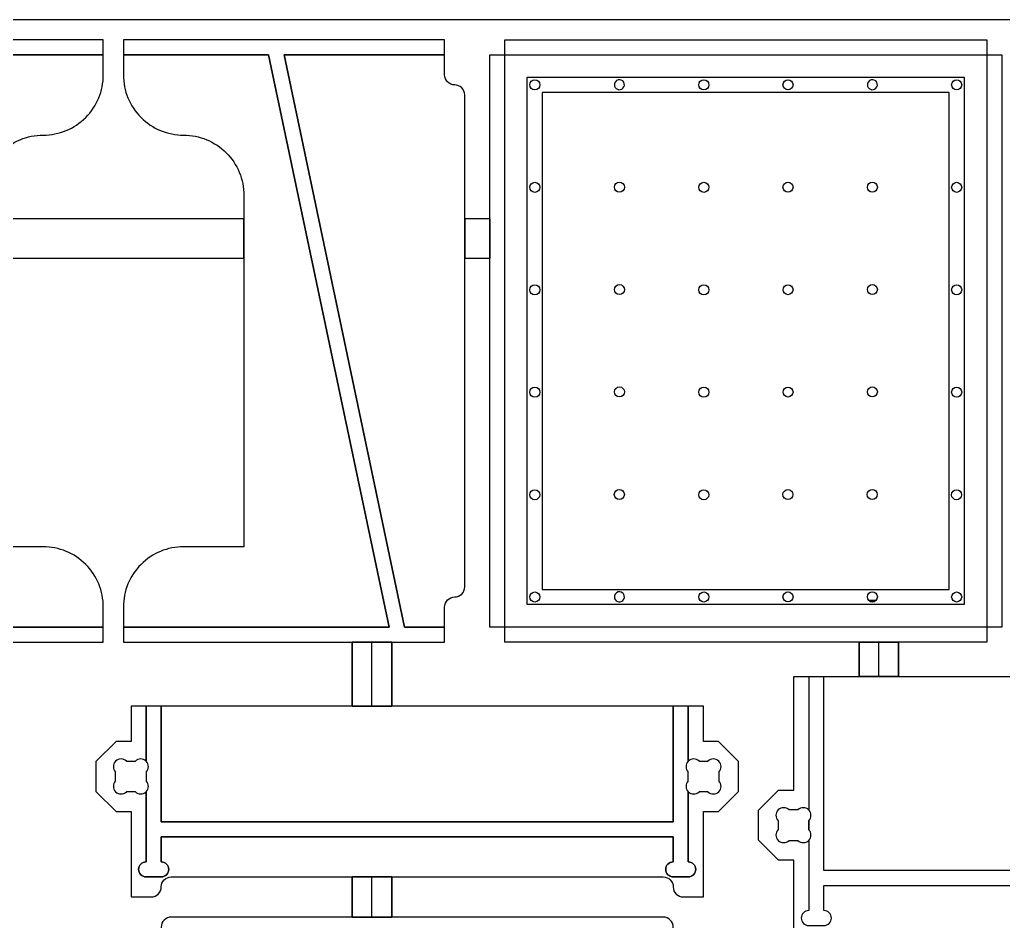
# Model space of a CAD drawing. Extents: x -158 to -62, y -42.7 to 5.3.
# Drawn here: x -126.59 to -102.1, y -17.12 to 5.33 of the extents above; entities that cross this region are included whole.
import ezdxf

# ---------------------------------------------------------------- set-up
doc = ezdxf.new("R2010")
doc.units = 0
doc.header["$MEASUREMENT"] = 0
for name, color, linetype in [('SOLIDS', 4, 'CONTINUOUS'), ('STOCK_PERIMETER', 1, 'CONTINUOUS'), ('TABS', 1, 'CONTINUOUS')]:
    doc.layers.add(name, color=color, linetype=linetype)

msp = doc.modelspace()

# ---------------------------------------------------------------- linework, layer by layer
at = {"layer": 'SOLIDS'}
for p, q in [((-124.512, 4.826, -0.5), (-132.512, 4.826, -0.5)), ((-124.512, 4.826, -0.137), (-132.512, 4.826, -0.137)), ((-124.512, 4.451, -0.137), (-124.512, 4.826, -0.137)), ((-124.512, 4.826, -0.137), (-124.512, 4.826, -0.5)), ((-116.012, 4.826, -0.5), (-124.012, 4.826, -0.5)), ((-124.012, 4.826, -0.137), (-124.012, 4.451, -0.137)), ((-116.012, 4.826, -0.137), (-124.012, 4.826, -0.137)), ((-124.012, 4.826, -0.137), (-124.012, 4.826, -0.5)), ((-116.012, 4.451, -0.5), (-116.012, 4.826, -0.5)), ((-116.012, 4.451, -0.137), (-116.012, 4.826, -0.137)), ((-116.012, 4.826, -0.137), (-116.012, 4.826, -0.5)), ((-114.512, 4.451, -0.5), (-114.512, 4.826, -0.5)), ((-114.512, 4.826, -0.5), (-114.512, 4.826, -0.137)), ((-114.512, 4.826, -0.5), (-102.512, 4.826, -0.5)), ((-114.512, 4.451, -0.137), (-114.512, 4.826, -0.137)), ((-114.512, 4.826, -0.137), (-102.512, 4.826, -0.137)), ((-102.512, 4.826, -0.5), (-102.512, 4.826, -0.137)), ((-102.512, 4.826, -0.5), (-102.512, 4.451, -0.5)), ((-102.512, 4.826, -0.137), (-102.512, 4.451, -0.137)), ((-128.129, 4.451, -0.137), (-124.512, 4.451, -0.137)), ((-124.512, 4.451, 0.238), (-128.129, 4.451, 0.238)), ((-124.512, 4.451, -0.137), (-124.512, 4.451, 0.238)), ((-120.396, 4.451, 0.238), (-124.012, 4.451, 0.238)), ((-124.012, 4.451, 0.238), (-124.012, 4.451, -0.137)), ((-124.012, 4.451, -0.137), (-120.396, 4.451, -0.137)), ((-120.396, 4.451, -0.137), (-120.396, 4.451, 0.238)), ((-120.396, 4.451, -0.137), (-117.396, -9.799, -0.137)), ((-117.396, -9.799, 0.238), (-120.396, 4.451, 0.238)), ((-117.012, -9.799, -0.137), (-120.012, 4.451, -0.137)), ((-120.012, 4.451, -0.137), (-120.012, 4.451, 0.238)), ((-120.012, 4.451, -0.137), (-116.012, 4.451, -0.137)), ((-120.012, 4.451, 0.238), (-117.012, -9.799, 0.238)), ((-116.012, 4.451, 0.238), (-120.012, 4.451, 0.238)), ((-116.012, 3.951, 0.238), (-116.012, 4.451, 0.238)), ((-116.012, 4.451, -0.137), (-116.012, 4.451, 0.238)), ((-116.012, 3.951, -0.5), (-116.012, 4.451, -0.5)), ((-116.012, 4.451, -0.137), (-116.012, 4.451, -0.5)), ((-114.887, -9.799, -0.5), (-114.887, 4.451, -0.5)), ((-114.887, 4.451, -0.5), (-114.887, 4.451, -0.137)), ((-114.887, 4.451, -0.5), (-114.512, 4.451, -0.5)), ((-114.887, -9.799, -0.137), (-114.887, 4.451, -0.137)), ((-114.887, 4.451, -0.137), (-114.512, 4.451, -0.137)), ((-114.512, 4.451, -0.5), (-114.512, 4.451, -0.137)), ((-114.512, -9.799, -0.137), (-114.512, 4.451, -0.137)), ((-114.512, 4.451, -0.137), (-102.512, 4.451, -0.137)), ((-114.512, -9.799, 0.238), (-114.512, 4.451, 0.238)), ((-114.512, 4.451, 0.238), (-102.512, 4.451, 0.238)), ((-114.512, 4.451, -0.137), (-114.512, 4.451, 0.238)), ((-102.512, 4.451, -0.5), (-102.512, 4.451, -0.137)), ((-102.512, 4.451, -0.5), (-102.137, 4.451, -0.5)), ((-102.512, 4.451, -0.137), (-102.512, -9.799, -0.137)), ((-102.512, 4.451, 0.238), (-102.512, -9.799, 0.238)), ((-102.512, 4.451, -0.137), (-102.137, 4.451, -0.137)), ((-102.512, 4.451, -0.137), (-102.512, 4.451, 0.238)), ((-102.137, 4.451, -0.5), (-102.137, 4.451, -0.137)), ((-102.137, 4.451, -0.5), (-102.137, -9.799, -0.5)), ((-102.137, 4.451, -0.137), (-102.137, -9.799, -0.137)), ((-116.012, 3.951, -0.5), (-116.012, 3.951, 0.238)), ((-113.955, -9.237, -0.137), (-113.955, 3.89, -0.137)), ((-113.955, 3.89, -0.137), (-113.955, 3.89, 0.238)), ((-113.955, 3.89, -0.137), (-103.075, 3.89, -0.137)), ((-113.955, -9.237, 0.238), (-113.955, 3.89, 0.238)), ((-113.955, 3.89, 0.238), (-103.075, 3.89, 0.238)), ((-113.892, 3.702, -0.137), (-113.892, 3.702, -0.5)), ((-111.786, 3.705, -0.5), (-111.786, 3.705, -0.137)), ((-109.65, 3.787, -0.137), (-109.65, 3.787, -0.5)), ((-107.555, 3.787, -0.137), (-107.555, 3.787, -0.5)), ((-105.486, 3.705, -0.5), (-105.486, 3.705, -0.137)), ((-103.137, 3.702, -0.137), (-103.137, 3.702, -0.5)), ((-103.075, 3.89, -0.137), (-103.075, 3.89, 0.238)), ((-103.075, 3.89, -0.137), (-103.075, -9.237, -0.137)), ((-103.075, 3.89, 0.238), (-103.075, -9.237, 0.238)), ((-103.45, 3.515, -0.137), (-113.58, 3.515, -0.137)), ((-113.58, 3.515, -0.137), (-113.58, 3.515, 0.238)), ((-113.58, 3.515, -0.137), (-113.58, -8.862, -0.137)), ((-103.45, 3.515, 0.238), (-113.58, 3.515, 0.238)), ((-113.58, 3.515, 0.238), (-113.58, -8.862, 0.238)), ((-111.573, 3.617, -0.137), (-111.573, 3.617, -0.5)), ((-105.275, 3.617, -0.137), (-105.275, 3.617, -0.5)), ((-103.45, -8.862, -0.137), (-103.45, 3.515, -0.137)), ((-103.45, 3.515, -0.137), (-103.45, 3.515, 0.238)), ((-103.45, -8.862, 0.238), (-103.45, 3.515, 0.238)), ((-113.682, 1.242, -0.137), (-113.682, 1.242, -0.5)), ((-111.786, 1.155, 0.238), (-111.786, 1.155, -0.5)), ((-109.434, 1.151, 0.238), (-109.434, 1.151, -0.5)), ((-107.462, 1.028, 0.238), (-107.462, 1.028, -0.5)), ((-105.486, 1.156, 0.238), (-105.486, 1.156, -0.5)), ((-103.137, 1.151, -0.137), (-103.137, 1.151, -0.5)), ((-113.682, -1.308, -0.137), (-113.682, -1.308, -0.5)), ((-111.785, -1.396, 0.238), (-111.785, -1.396, -0.5)), ((-109.433, -1.4, 0.238), (-109.433, -1.4, -0.5)), ((-105.486, -1.395, 0.238), (-105.486, -1.395, -0.5)), ((-103.177, -1.308, -0.137), (-103.177, -1.308, -0.5)), ((-107.461, -1.523, 0.238), (-107.461, -1.523, -0.5)), ((-113.682, -3.855, -0.137), (-113.682, -3.855, -0.5)), ((-103.177, -3.855, -0.137), (-103.177, -3.855, -0.5)), ((-111.785, -3.943, 0.238), (-111.785, -3.943, -0.5)), ((-109.433, -3.948, 0.238), (-109.433, -3.948, -0.5)), ((-107.461, -4.071, 0.238), (-107.461, -4.071, -0.5)), ((-105.486, -3.943, 0.238), (-105.486, -3.943, -0.5)), ((-113.682, -6.413, -0.137), (-113.682, -6.413, -0.5)), ((-111.787, -6.498, 0.238), (-111.787, -6.498, -0.5)), ((-109.435, -6.503, 0.238), (-109.435, -6.503, -0.5)), ((-105.488, -6.497, 0.238), (-105.488, -6.497, -0.5)), ((-103.177, -6.413, -0.137), (-103.177, -6.413, -0.5)), ((-107.463, -6.625, 0.238), (-107.463, -6.625, -0.5)), ((-121.012, -7.799, 0.238), (-121.012, -7.799, -0.5)), ((-113.682, -8.958, -0.137), (-113.682, -8.958, -0.5)), ((-113.58, -8.862, -0.137), (-103.45, -8.862, -0.137)), ((-113.58, -8.862, 0.238), (-103.45, -8.862, 0.238)), ((-113.58, -8.862, 0.238), (-113.58, -8.862, -0.137)), ((-111.786, -9.047, -0.5), (-111.786, -9.047, -0.137)), ((-109.65, -8.964, -0.137), (-109.65, -8.964, -0.5)), ((-107.555, -8.964, -0.137), (-107.555, -8.964, -0.5)), ((-105.486, -9.044, -0.137), (-105.486, -9.044, -0.5)), ((-103.45, -8.862, -0.137), (-103.45, -8.862, 0.238)), ((-103.137, -9.049, -0.137), (-103.137, -9.049, -0.5)), ((-103.075, -9.237, -0.137), (-113.955, -9.237, -0.137)), ((-103.075, -9.237, 0.238), (-113.955, -9.237, 0.238)), ((-113.955, -9.237, 0.238), (-113.955, -9.237, -0.137)), ((-111.573, -9.134, -0.137), (-111.573, -9.134, -0.5)), ((-103.075, -9.237, -0.137), (-103.075, -9.237, 0.238)), ((-131.129, -9.799, 0.238), (-124.512, -9.799, 0.238)), ((-124.512, -9.799, -0.137), (-131.129, -9.799, -0.137)), ((-124.512, -9.799, 0.238), (-124.512, -9.799, -0.137)), ((-124.512, -10.174, -0.137), (-124.512, -9.799, -0.137)), ((-117.396, -9.799, -0.137), (-124.012, -9.799, -0.137)), ((-124.012, -9.799, 0.238), (-117.396, -9.799, 0.238)), ((-124.012, -9.799, -0.137), (-124.012, -9.799, 0.238)), ((-124.012, -9.799, -0.137), (-124.012, -10.174, -0.137)), ((-117.396, -9.799, -0.137), (-117.396, -9.799, 0.238)), ((-117.012, -9.799, -0.137), (-117.012, -9.799, 0.238)), ((-117.012, -9.799, 0.238), (-116.012, -9.799, 0.238)), ((-116.012, -9.799, -0.137), (-117.012, -9.799, -0.137)), ((-116.012, -9.799, 0.238), (-116.012, -9.799, -0.137)), ((-116.012, -10.174, -0.137), (-116.012, -9.799, -0.137)), ((-114.512, -9.799, -0.5), (-114.887, -9.799, -0.5)), ((-114.887, -9.799, -0.5), (-114.887, -9.799, -0.137)), ((-114.512, -9.799, -0.137), (-114.887, -9.799, -0.137)), ((-114.512, -10.174, -0.5), (-114.512, -9.799, -0.5)), ((-114.512, -9.799, -0.5), (-114.512, -9.799, -0.137)), ((-102.512, -9.799, -0.137), (-114.512, -9.799, -0.137)), ((-102.512, -9.799, 0.238), (-114.512, -9.799, 0.238)), ((-114.512, -10.174, -0.137), (-114.512, -9.799, -0.137)), ((-114.512, -9.799, -0.137), (-114.512, -9.799, 0.238)), ((-102.137, -9.799, -0.5), (-102.512, -9.799, -0.5)), ((-102.512, -9.799, -0.5), (-102.512, -9.799, -0.137)), ((-102.512, -9.799, -0.5), (-102.512, -10.174, -0.5)), ((-102.137, -9.799, -0.137), (-102.512, -9.799, -0.137)), ((-102.512, -9.799, -0.137), (-102.512, -10.174, -0.137)), ((-102.512, -9.799, 0.238), (-102.512, -9.799, -0.137)), ((-102.137, -9.799, -0.137), (-102.137, -9.799, -0.5)), ((-132.512, -10.174, -0.5), (-124.512, -10.174, -0.5)), ((-132.512, -10.174, -0.137), (-124.512, -10.174, -0.137)), ((-124.512, -10.174, -0.137), (-124.512, -10.174, -0.5)), ((-124.012, -10.174, -0.5), (-116.012, -10.174, -0.5)), ((-124.012, -10.174, -0.137), (-116.012, -10.174, -0.137)), ((-124.012, -10.174, -0.137), (-124.012, -10.174, -0.5)), ((-116.012, -10.174, -0.137), (-116.012, -10.174, -0.5)), ((-102.512, -10.174, -0.5), (-114.512, -10.174, -0.5)), ((-114.512, -10.174, -0.5), (-114.512, -10.174, -0.137)), ((-102.512, -10.174, -0.137), (-114.512, -10.174, -0.137)), ((-102.512, -10.174, -0.5), (-102.512, -10.174, -0.137)), ((-107.32, -11.028, 0.238), (-106.945, -11.028, 0.238)), ((-107.32, -13.856, 0.238), (-107.32, -11.028, 0.238)), ((-107.32, -11.028, -0.5), (-93.07, -11.028, -0.5)), ((-107.32, -13.856, -0.5), (-107.32, -11.028, -0.5)), ((-107.32, -11.028, 0.238), (-107.32, -11.028, -0.5)), ((-106.945, -11.028, 0.238), (-106.945, -14.351, 0.238)), ((-106.945, -11.028, -0.137), (-106.945, -11.028, 0.238)), ((-106.945, -11.028, -0.137), (-106.57, -11.028, -0.137)), ((-106.945, -11.028, -0.137), (-106.945, -14.351, -0.137)), ((-106.57, -15.856, -0.137), (-106.57, -11.028, -0.137)), ((-106.57, -15.856, 0.238), (-106.57, -11.028, 0.238)), ((-106.57, -11.028, 0.238), (-106.57, -11.028, -0.137)), ((-106.57, -11.028, 0.238), (-93.82, -11.028, 0.238)), ((-123.82, -11.769, 0.238), (-123.82, -12.644, 0.238)), ((-123.82, -11.769, 0.238), (-123.82, -11.769, -0.5)), ((-123.82, -11.769, -0.5), (-123.82, -12.644, -0.5)), ((-109.57, -11.769, -0.5), (-123.82, -11.769, -0.5)), ((-123.445, -11.769, 0.238), (-123.82, -11.769, 0.238)), ((-123.445, -13.139, 0.238), (-123.445, -11.769, 0.238)), ((-123.445, -11.769, 0.238), (-123.445, -11.769, -0.137)), ((-123.07, -11.769, -0.137), (-123.445, -11.769, -0.137)), ((-123.445, -11.769, -0.137), (-123.445, -13.139, -0.137)), ((-123.07, -14.644, -0.137), (-123.07, -11.769, -0.137)), ((-123.07, -11.769, 0.238), (-123.07, -14.644, 0.238)), ((-123.07, -11.769, -0.137), (-123.07, -11.769, 0.238)), ((-110.32, -11.769, 0.238), (-123.07, -11.769, 0.238)), ((-110.32, -14.644, 0.238), (-110.32, -11.769, 0.238)), ((-110.32, -11.769, 0.238), (-110.32, -11.769, -0.137)), ((-109.945, -11.769, -0.137), (-110.32, -11.769, -0.137)), ((-110.32, -11.769, -0.137), (-110.32, -14.644, -0.137)), ((-109.57, -11.769, 0.238), (-109.945, -11.769, 0.238)), ((-109.945, -11.769, 0.238), (-109.945, -13.139, 0.238)), ((-109.945, -11.769, -0.137), (-109.945, -11.769, 0.238)), ((-109.945, -13.139, -0.137), (-109.945, -11.769, -0.137)), ((-109.57, -12.644, 0.238), (-109.57, -11.769, 0.238)), ((-109.57, -12.644, -0.5), (-109.57, -11.769, -0.5)), ((-109.57, -11.769, 0.238), (-109.57, -11.769, -0.5)), ((-124.195, -12.644, 0.238), (-124.695, -13.144, 0.238)), ((-124.195, -12.644, -0.5), (-124.695, -13.144, -0.5)), ((-123.82, -12.644, 0.238), (-124.195, -12.644, 0.238)), ((-123.82, -12.644, -0.5), (-124.195, -12.644, -0.5)), ((-124.195, -12.644, 0.238), (-124.195, -12.644, -0.5)), ((-123.82, -12.644, 0.238), (-123.82, -12.644, -0.5)), ((-109.195, -12.644, 0.238), (-109.57, -12.644, 0.238)), ((-109.195, -12.644, -0.5), (-109.57, -12.644, -0.5)), ((-109.57, -12.644, 0.238), (-109.57, -12.644, -0.5)), ((-108.695, -13.144, 0.238), (-109.195, -12.644, 0.238)), ((-108.695, -13.144, -0.5), (-109.195, -12.644, -0.5)), ((-109.195, -12.644, 0.238), (-109.195, -12.644, -0.5)), ((-124.695, -13.144, 0.238), (-124.695, -13.894, 0.238)), ((-124.695, -13.144, -0.5), (-124.695, -13.894, -0.5)), ((-124.695, -13.144, 0.238), (-124.695, -13.144, -0.5)), ((-123.937, -13.139, 0.238), (-123.714, -13.139, 0.238)), ((-123.937, -13.139, -0.5), (-123.714, -13.139, -0.5)), ((-123.937, -13.139, 0.238), (-123.937, -13.139, -0.5)), ((-123.714, -13.139, -0.5), (-123.714, -13.139, 0.238)), ((-123.445, -13.139, 0.238), (-123.445, -13.139, -0.137)), ((-109.945, -13.139, -0.137), (-109.945, -13.139, 0.238)), ((-109.677, -13.139, 0.238), (-109.454, -13.139, 0.238)), ((-109.677, -13.139, -0.5), (-109.454, -13.139, -0.5)), ((-109.677, -13.139, 0.238), (-109.677, -13.139, -0.5)), ((-109.454, -13.139, -0.5), (-109.454, -13.139, 0.238)), ((-108.695, -13.894, 0.238), (-108.695, -13.144, 0.238)), ((-108.695, -13.894, -0.5), (-108.695, -13.144, -0.5)), ((-108.695, -13.144, 0.238), (-108.695, -13.144, -0.5)), ((-124.205, -13.63, 0.238), (-124.205, -13.407, 0.238)), ((-124.205, -13.63, -0.5), (-124.205, -13.407, -0.5)), ((-124.205, -13.407, -0.5), (-124.205, -13.407, 0.238)), ((-123.445, -13.407, -0.5), (-123.445, -13.63, -0.5)), ((-123.445, -13.407, -0.5), (-123.445, -13.407, -0.137)), ((-123.445, -13.407, -0.137), (-123.445, -13.63, -0.137)), ((-109.945, -13.63, -0.5), (-109.945, -13.407, -0.5)), ((-109.945, -13.407, -0.5), (-109.945, -13.407, -0.137)), ((-109.945, -13.63, -0.137), (-109.945, -13.407, -0.137)), ((-109.185, -13.407, 0.238), (-109.185, -13.63, 0.238)), ((-109.185, -13.407, -0.5), (-109.185, -13.63, -0.5)), ((-109.185, -13.407, -0.5), (-109.185, -13.407, 0.238)), ((-124.205, -13.63, -0.5), (-124.205, -13.63, 0.238)), ((-123.445, -13.63, -0.5), (-123.445, -13.63, -0.137)), ((-109.945, -13.63, -0.5), (-109.945, -13.63, -0.137)), ((-109.185, -13.63, -0.5), (-109.185, -13.63, 0.238)), ((-124.695, -13.894, 0.238), (-124.195, -14.394, 0.238)), ((-124.695, -13.894, -0.5), (-124.195, -14.394, -0.5)), ((-124.695, -13.894, 0.238), (-124.695, -13.894, -0.5)), ((-123.714, -13.899, 0.238), (-123.937, -13.899, 0.238)), ((-123.714, -13.899, -0.5), (-123.937, -13.899, -0.5)), ((-123.937, -13.899, -0.5), (-123.937, -13.899, 0.238)), ((-123.714, -13.899, -0.5), (-123.714, -13.899, 0.238)), ((-123.445, -15.644, 0.238), (-123.445, -13.899, 0.238)), ((-123.445, -13.899, -0.137), (-123.445, -13.899, 0.238)), ((-123.445, -13.899, -0.137), (-123.445, -15.644, -0.137)), ((-109.945, -15.644, -0.137), (-109.945, -13.899, -0.137)), ((-109.945, -13.899, 0.238), (-109.945, -15.644, 0.238)), ((-109.945, -13.899, 0.238), (-109.945, -13.899, -0.137)), ((-109.454, -13.899, 0.238), (-109.677, -13.899, 0.238)), ((-109.454, -13.899, -0.5), (-109.677, -13.899, -0.5)), ((-109.677, -13.899, -0.5), (-109.677, -13.899, 0.238)), ((-109.454, -13.899, -0.5), (-109.454, -13.899, 0.238)), ((-109.195, -14.394, 0.238), (-108.695, -13.894, 0.238)), ((-109.195, -14.394, -0.5), (-108.695, -13.894, -0.5)), ((-108.695, -13.894, 0.238), (-108.695, -13.894, -0.5)), ((-108.195, -14.356, 0.238), (-107.695, -13.856, 0.238)), ((-108.195, -14.356, -0.5), (-107.695, -13.856, -0.5)), ((-107.695, -13.856, 0.238), (-107.32, -13.856, 0.238)), ((-107.695, -13.856, -0.5), (-107.32, -13.856, -0.5)), ((-107.695, -13.856, 0.238), (-107.695, -13.856, -0.5)), ((-107.32, -13.856, 0.238), (-107.32, -13.856, -0.5)), ((-124.195, -14.394, 0.238), (-123.82, -14.394, 0.238)), ((-124.195, -14.394, -0.5), (-123.82, -14.394, -0.5)), ((-124.195, -14.394, 0.238), (-124.195, -14.394, -0.5)), ((-123.82, -14.394, 0.238), (-123.82, -16.519, 0.238)), ((-123.82, -14.394, -0.5), (-123.82, -16.519, -0.5)), ((-123.82, -14.394, 0.238), (-123.82, -14.394, -0.5)), ((-109.57, -14.394, 0.238), (-109.195, -14.394, 0.238)), ((-109.57, -16.519, 0.238), (-109.57, -14.394, 0.238)), ((-109.57, -14.394, -0.5), (-109.195, -14.394, -0.5)), ((-109.57, -16.519, -0.5), (-109.57, -14.394, -0.5)), ((-109.57, -14.394, 0.238), (-109.57, -14.394, -0.5)), ((-109.195, -14.394, 0.238), (-109.195, -14.394, -0.5)), ((-108.195, -15.106, 0.238), (-108.195, -14.356, 0.238)), ((-108.195, -15.106, -0.5), (-108.195, -14.356, -0.5)), ((-108.195, -14.356, 0.238), (-108.195, -14.356, -0.5)), ((-107.214, -14.351, 0.238), (-107.437, -14.351, 0.238)), ((-107.214, -14.351, -0.5), (-107.437, -14.351, -0.5)), ((-107.437, -14.351, 0.238), (-107.437, -14.351, -0.5)), ((-107.214, -14.351, -0.5), (-107.214, -14.351, 0.238)), ((-106.945, -14.351, 0.238), (-106.945, -14.351, -0.137)), ((-110.32, -14.644, -0.137), (-123.07, -14.644, -0.137)), ((-123.07, -14.644, -0.137), (-123.07, -14.644, 0.238)), ((-123.07, -14.644, 0.238), (-110.32, -14.644, 0.238)), ((-110.32, -14.644, -0.137), (-110.32, -14.644, 0.238)), ((-107.705, -14.619, 0.238), (-107.705, -14.842, 0.238)), ((-107.705, -14.619, -0.5), (-107.705, -14.842, -0.5)), ((-107.705, -14.619, -0.5), (-107.705, -14.619, 0.238)), ((-106.945, -14.842, -0.5), (-106.945, -14.619, -0.5)), ((-106.945, -14.619, -0.5), (-106.945, -14.619, -0.137)), ((-106.945, -14.619, -0.137), (-106.945, -14.842, -0.137)), ((-107.705, -14.842, -0.5), (-107.705, -14.842, 0.238)), ((-106.945, -14.842, -0.5), (-106.945, -14.842, -0.137)), ((-123.07, -15.644, -0.137), (-123.07, -15.019, -0.137)), ((-123.07, -15.019, -0.137), (-123.07, -15.019, 0.238)), ((-123.07, -15.019, -0.137), (-110.32, -15.019, -0.137)), ((-123.07, -15.019, 0.238), (-123.07, -15.644, 0.238)), ((-110.32, -15.019, 0.238), (-123.07, -15.019, 0.238)), ((-110.32, -15.019, -0.137), (-110.32, -15.019, 0.238)), ((-110.32, -15.019, -0.137), (-110.32, -15.644, -0.137)), ((-110.32, -15.644, 0.238), (-110.32, -15.019, 0.238)), ((-107.695, -15.606, 0.238), (-108.195, -15.106, 0.238)), ((-107.695, -15.606, -0.5), (-108.195, -15.106, -0.5)), ((-108.195, -15.106, 0.238), (-108.195, -15.106, -0.5)), ((-107.437, -15.111, 0.238), (-107.214, -15.111, 0.238)), ((-107.437, -15.111, -0.5), (-107.214, -15.111, -0.5)), ((-107.437, -15.111, -0.5), (-107.437, -15.111, 0.238)), ((-107.214, -15.111, -0.5), (-107.214, -15.111, 0.238)), ((-106.945, -15.111, 0.238), (-106.945, -16.856, 0.238)), ((-106.945, -15.111, -0.137), (-106.945, -15.111, 0.238)), ((-106.945, -15.111, -0.137), (-106.945, -16.856, -0.137)), ((-123.445, -15.644, -0.137), (-123.445, -15.644, 0.238)), ((-123.07, -15.644, -0.137), (-123.07, -15.644, 0.238)), ((-110.32, -15.644, -0.137), (-110.32, -15.644, 0.238)), ((-109.945, -15.644, -0.137), (-109.945, -15.644, 0.238)), ((-107.32, -15.606, 0.238), (-107.695, -15.606, 0.238)), ((-107.32, -15.606, -0.5), (-107.695, -15.606, -0.5)), ((-107.695, -15.606, 0.238), (-107.695, -15.606, -0.5)), ((-107.32, -17.731, 0.238), (-107.32, -15.606, 0.238)), ((-107.32, -17.731, -0.5), (-107.32, -15.606, -0.5)), ((-107.32, -15.606, 0.238), (-107.32, -15.606, -0.5)), ((-93.82, -15.856, -0.137), (-106.57, -15.856, -0.137)), ((-106.57, -15.856, -0.137), (-106.57, -15.856, 0.238)), ((-93.82, -15.856, 0.238), (-106.57, -15.856, 0.238)), ((-106.57, -16.856, -0.137), (-106.57, -16.231, -0.137)), ((-106.57, -16.231, -0.137), (-106.57, -16.231, 0.238)), ((-106.57, -16.231, -0.137), (-93.82, -16.231, -0.137)), ((-106.57, -16.856, 0.238), (-106.57, -16.231, 0.238)), ((-106.57, -16.231, 0.238), (-93.82, -16.231, 0.238)), ((-123.82, -16.519, 0.238), (-123.82, -16.519, -0.5)), ((-109.57, -16.519, 0.238), (-109.57, -16.519, -0.5)), ((-106.945, -16.856, -0.137), (-106.945, -16.856, 0.238)), ((-106.57, -16.856, -0.137), (-106.57, -16.856, 0.238))]:
    msp.add_line(p, q, dxfattribs=at)
for points in [[(-127.512, -7.799), (-127.512, -6.299), (-127.512, -5.799), (-127.512, 0.451), (-127.512, 0.951, -0.414214), (-126.012, 2.451, 0.414214), (-124.512, 3.951), (-124.512, 4.826)], [(-124.012, 4.826), (-124.012, 4.451), (-124.012, 3.951, 0.414214), (-122.512, 2.451, -0.414214), (-121.012, 0.951), (-121.012, -7.799)], [(-127.512, -7.799), (-127.512, -6.299), (-127.512, -5.799), (-127.512, 0.451), (-127.512, 0.951, -0.414214), (-126.012, 2.451, 0.414214), (-124.512, 3.951), (-124.512, 4.451)], [(-124.012, 4.451), (-124.012, 3.951, 0.414214), (-122.512, 2.451, -0.414214), (-121.012, 0.951), (-121.012, -7.799)], [(-116.012, -10.174), (-116.012, -9.799), (-116.012, -9.299, -0.414214), (-115.762, -9.049, 0.414214), (-115.512, -8.799), (-115.512, 3.451, 0.414214), (-115.762, 3.701, -0.414214), (-116.012, 3.951)], [(-116.012, -9.799), (-116.012, -9.299, -0.414214), (-115.762, -9.049, 0.414214), (-115.512, -8.799), (-115.512, 3.451, 0.414214), (-115.762, 3.701, -0.414214), (-116.012, 3.951)], [(-124.512, -10.174), (-124.512, -9.799), (-124.512, -9.299, 0.414214), (-126.012, -7.799), (-127.512, -7.799)], [(-124.512, -9.799), (-124.512, -9.299, 0.414214), (-126.012, -7.799), (-127.512, -7.799)], [(-121.012, -7.799), (-122.512, -7.799, 0.414214), (-124.012, -9.299), (-124.012, -9.799)], [(-121.012, -7.799), (-122.512, -7.799, 0.414214), (-124.012, -9.299), (-124.012, -10.174)], [(-123.445, -15.644, 1), (-123.445, -16.019), (-123.07, -16.019, 1), (-123.07, -15.644)], [(-123.07, -15.644, -1), (-123.07, -16.019), (-123.445, -16.019, -1), (-123.445, -15.644)], [(-110.32, -15.644, 1), (-110.32, -16.019), (-109.945, -16.019, 1), (-109.945, -15.644)], [(-109.945, -15.644, -1), (-109.945, -16.019), (-110.32, -16.019, -1), (-110.32, -15.644)], [(-123.82, -16.519), (-123.32, -16.519, 0.414214), (-123.07, -16.269, -0.414214), (-122.82, -16.019), (-110.57, -16.019, -0.414214), (-110.32, -16.269, 0.414214), (-110.07, -16.519), (-109.57, -16.519)], [(-123.82, -16.519), (-123.32, -16.519, 0.414214), (-123.07, -16.269, -0.414214), (-122.82, -16.019), (-110.57, -16.019, -0.414214), (-110.32, -16.269, 0.414214), (-110.07, -16.519), (-109.57, -16.519)], [(-106.945, -16.856, 1), (-106.945, -17.231), (-106.57, -17.231, 1), (-106.57, -16.856)], [(-106.945, -16.856, 1), (-106.945, -17.231), (-106.57, -17.231, 1), (-106.57, -16.856)], [(-109.57, -17.519), (-109.945, -17.519), (-110.07, -17.519, -0.414214), (-110.32, -17.269, 0.414214), (-110.57, -17.019), (-122.82, -17.019, 0.414214), (-123.07, -17.269, -0.414214), (-123.32, -17.519), (-123.82, -17.519)], [(-110.32, -17.269, 0.414214), (-110.57, -17.019), (-122.82, -17.019, 0.414214), (-123.07, -17.269)]]:
    msp.add_lwpolyline(points, format="xyb", dxfattribs=at)
for centre in [(-113.767, 3.702, -0.5), (-113.767, 3.702, -0.137), (-109.559, 3.702, -0.5), (-109.559, 3.702, -0.137), (-107.462, 3.705, -0.137), (-107.461, 3.705, -0.5), (-103.262, 3.702, -0.5), (-103.262, 3.702, -0.137), (-113.767, 1.151, -0.5), (-113.767, 1.151, -0.137), (-111.661, 1.155, 0.238), (-111.661, 1.155, -0.5), (-109.559, 1.151, 0.238), (-109.559, 1.151, -0.5), (-107.462, 1.153, 0.238), (-107.462, 1.153, -0.5), (-105.361, 1.156, 0.238), (-105.361, 1.156, -0.5), (-103.262, 1.151, -0.5), (-103.262, 1.151, -0.137), (-113.766, -1.4, -0.5), (-113.766, -1.4, -0.137), (-111.66, -1.396, 0.238), (-111.66, -1.396, -0.5), (-109.558, -1.4, 0.238), (-109.558, -1.4, -0.5), (-107.461, -1.398, 0.238), (-107.461, -1.398, -0.5), (-105.361, -1.395, 0.238), (-105.361, -1.395, -0.5), (-103.262, -1.4, -0.5), (-103.262, -1.4, -0.137), (-113.766, -3.948, -0.5), (-113.766, -3.948, -0.137), (-111.66, -3.943, 0.238), (-111.66, -3.943, -0.5), (-109.558, -3.948, 0.238), (-109.558, -3.948, -0.5), (-107.461, -3.946, 0.238), (-107.461, -3.946, -0.5), (-105.361, -3.943, 0.238), (-105.361, -3.943, -0.5), (-103.262, -3.948, -0.5), (-103.262, -3.948, -0.137), (-113.769, -6.503, -0.5), (-113.769, -6.503, -0.137), (-111.662, -6.498, 0.238), (-111.662, -6.498, -0.5), (-109.56, -6.503, 0.238), (-109.56, -6.503, -0.5), (-107.463, -6.5, 0.238), (-107.463, -6.5, -0.5), (-105.363, -6.497, 0.238), (-105.363, -6.497, -0.5), (-103.264, -6.503, -0.5), (-103.264, -6.503, -0.137), (-113.767, -9.049, -0.5), (-113.767, -9.049, -0.137), (-109.559, -9.049, -0.5), (-109.559, -9.049, -0.137), (-107.462, -9.047, -0.137), (-107.461, -9.047, -0.5), (-105.361, -9.044, -0.5), (-105.361, -9.044, -0.137), (-103.262, -9.049, -0.5), (-103.262, -9.049, -0.137)]:
    msp.add_circle(centre, 0.125, dxfattribs=at)
for centre, radius, start, end in [((-111.661, 3.707, -0.5), 0.125, 314.1597, 181.0738), ((-111.661, 3.707, -0.137), 0.125, 314.1597, 181.0738), ((-111.661, 3.707, -0.5), 0.125, 181.0532, 314.1803), ((-111.661, 3.707, -0.137), 0.125, 181.0532, 314.1803), ((-105.361, 3.707, -0.5), 0.125, 313.7911, 181.2019), ((-105.361, 3.707, -0.137), 0.125, 313.7911, 181.2019), ((-105.361, 3.707, -0.5), 0.125, 181.1787, 313.8142), ((-105.361, 3.707, -0.137), 0.125, 181.1787, 313.8142), ((-111.661, -9.045, -0.5), 0.125, 314.1835, 181.0655), ((-111.661, -9.045, -0.137), 0.125, 314.1835, 181.0655), ((-111.661, -9.045, -0.5), 0.125, 181.0451, 314.204), ((-111.661, -9.045, -0.137), 0.125, 181.0451, 314.204), ((-124.071, -13.273, 0.238), 0.19, 45, 225), ((-124.071, -13.273, -0.5), 0.19, 45, 225), ((-123.58, -13.273, 0.238), 0.19, 45, 135), ((-123.58, -13.273, -0.5), 0.19, 315, 135), ((-123.58, -13.273, -0.137), 0.19, 315, 45), ((-109.811, -13.273, -0.5), 0.19, 45, 225), ((-109.811, -13.273, -0.137), 0.19, 135, 225), ((-109.811, -13.273, 0.238), 0.19, 45, 135), ((-109.32, -13.273, 0.238), 0.19, 315, 135), ((-109.32, -13.273, -0.5), 0.19, 315, 135), ((-124.071, -13.764, 0.238), 0.19, 135, 315), ((-124.071, -13.764, -0.5), 0.19, 135, 315), ((-123.58, -13.764, -0.5), 0.19, 225, 45), ((-123.58, -13.764, -0.137), 0.19, 315, 45), ((-109.811, -13.764, -0.5), 0.19, 135, 315), ((-109.811, -13.764, -0.137), 0.19, 135, 225), ((-109.32, -13.764, 0.238), 0.19, 225, 45), ((-109.32, -13.764, -0.5), 0.19, 225, 45), ((-123.58, -13.764, 0.238), 0.19, 225, 315), ((-109.811, -13.764, 0.238), 0.19, 225, 315), ((-107.571, -14.485, 0.238), 0.19, 45, 225), ((-107.571, -14.485, -0.5), 0.19, 45, 225), ((-107.08, -14.485, -0.5), 0.19, 315, 135), ((-107.08, -14.485, 0.238), 0.19, 45, 135), ((-107.08, -14.485, -0.137), 0.19, 315, 45), ((-107.571, -14.976, 0.238), 0.19, 135, 315), ((-107.571, -14.976, -0.5), 0.19, 135, 315), ((-107.08, -14.976, -0.5), 0.19, 225, 45), ((-107.08, -14.976, -0.137), 0.19, 315, 45), ((-107.08, -14.976, 0.238), 0.19, 225, 315)]:
    msp.add_arc(centre, radius, start, end, dxfattribs=at)
at = {"layer": 'STOCK_PERIMETER'}
msp.add_lwpolyline([(-158.023, -42.674), (-158.023, 5.326), (-62.023, 5.326), (-62.023, -42.674)], close=True, dxfattribs=at)
at = {"layer": 'TABS'}
for p, q in [((-121.012, 0.368, -0.5), (-127.512, 0.368, -0.5)), ((-121.012, 0.368, -0.382), (-127.512, 0.368, -0.382)), ((-121.012, -0.616, -0.382), (-121.012, 0.368, -0.382)), ((-121.012, 0.368, -0.5), (-121.012, -0.616, -0.5)), ((-121.012, 0.368, -0.5), (-121.012, 0.368, -0.382)), ((-115.512, 0.368, -0.382), (-115.512, -0.616, -0.382)), ((-115.512, -0.616, -0.5), (-115.512, 0.368, -0.5)), ((-115.512, 0.368, -0.382), (-115.512, 0.368, -0.5)), ((-114.887, 0.368, -0.5), (-115.512, 0.368, -0.5)), ((-114.887, 0.368, -0.382), (-115.512, 0.368, -0.382)), ((-114.887, 0.368, -0.382), (-114.887, 0.368, -0.5)), ((-114.887, 0.368, -0.382), (-114.887, -0.616, -0.382)), ((-114.887, -0.616, -0.5), (-114.887, 0.368, -0.5)), ((-127.512, -0.616, -0.5), (-121.012, -0.616, -0.5)), ((-127.512, -0.616, -0.382), (-121.012, -0.616, -0.382)), ((-121.012, -0.616, -0.382), (-121.012, -0.616, -0.5)), ((-115.512, -0.616, -0.5), (-115.512, -0.616, -0.382)), ((-115.512, -0.616, -0.5), (-114.887, -0.616, -0.5)), ((-115.512, -0.616, -0.382), (-114.887, -0.616, -0.382)), ((-114.887, -0.616, -0.5), (-114.887, -0.616, -0.382)), ((-105.443, -9.139, -0.382), (-105.443, -9.139, -0.5)), ((-105.28, -9.139, -0.5), (-105.443, -9.139, -0.5)), ((-105.28, -9.139, -0.382), (-105.443, -9.139, -0.382)), ((-105.443, -9.139, -0.441), (-105.28, -9.139, -0.441)), ((-105.361, -9.169, -0.382), (-105.361, -9.169, -0.5)), ((-105.28, -9.139, -0.5), (-105.28, -9.139, -0.382)), ((-118.314, -10.174, -0.5), (-117.33, -10.174, -0.5)), ((-118.314, -10.174, -0.5), (-118.314, -10.174, -0.382)), ((-117.33, -10.174, -0.382), (-118.314, -10.174, -0.382)), ((-118.314, -10.174, -0.5), (-118.314, -11.769, -0.5)), ((-118.314, -10.174, -0.382), (-118.314, -11.769, -0.382)), ((-118.314, -11.769, -0.441), (-118.314, -10.174, -0.441)), ((-117.822, -11.769, -0.382), (-117.822, -10.174, -0.382)), ((-117.822, -11.769, -0.5), (-117.822, -10.174, -0.5)), ((-117.33, -10.174, -0.382), (-117.33, -10.174, -0.5)), ((-117.33, -11.769, -0.5), (-117.33, -10.174, -0.5)), ((-117.33, -11.769, -0.382), (-117.33, -10.174, -0.382)), ((-117.33, -10.174, -0.441), (-117.33, -11.769, -0.441)), ((-105.691, -10.174, -0.382), (-104.707, -10.174, -0.382)), ((-105.691, -10.174, -0.382), (-105.691, -10.174, -0.5)), ((-104.707, -10.174, -0.5), (-105.691, -10.174, -0.5)), ((-105.691, -10.174, -0.5), (-105.691, -11.028, -0.5)), ((-105.691, -10.174, -0.382), (-105.691, -11.028, -0.382)), ((-105.691, -11.028, -0.441), (-105.691, -10.174, -0.441)), ((-105.199, -11.028, -0.5), (-105.199, -10.174, -0.5)), ((-105.199, -11.028, -0.382), (-105.199, -10.174, -0.382)), ((-104.707, -11.028, -0.5), (-104.707, -10.174, -0.5)), ((-104.707, -11.028, -0.382), (-104.707, -10.174, -0.382)), ((-104.707, -10.174, -0.5), (-104.707, -10.174, -0.382)), ((-104.707, -10.174, -0.441), (-104.707, -11.028, -0.441)), ((-104.707, -11.028, -0.382), (-105.691, -11.028, -0.382)), ((-105.691, -11.028, -0.5), (-105.691, -11.028, -0.382)), ((-105.691, -11.028, -0.5), (-104.707, -11.028, -0.5)), ((-104.707, -11.028, -0.382), (-104.707, -11.028, -0.5)), ((-118.314, -11.769, -0.382), (-118.314, -11.769, -0.5)), ((-118.314, -11.769, -0.382), (-117.33, -11.769, -0.382)), ((-117.33, -11.769, -0.5), (-118.314, -11.769, -0.5)), ((-117.33, -11.769, -0.5), (-117.33, -11.769, -0.382)), ((-118.314, -16.019, -0.5), (-118.314, -16.019, -0.382)), ((-117.33, -16.019, -0.382), (-118.314, -16.019, -0.382)), ((-118.314, -16.019, -0.5), (-117.33, -16.019, -0.5)), ((-118.314, -16.019, -0.5), (-118.314, -17.019, -0.5)), ((-118.314, -16.019, -0.382), (-118.314, -17.019, -0.382)), ((-118.314, -17.019, -0.441), (-118.314, -16.019, -0.441)), ((-117.822, -17.019, -0.382), (-117.822, -16.019, -0.382)), ((-117.822, -17.019, -0.5), (-117.822, -16.019, -0.5)), ((-117.33, -16.019, -0.382), (-117.33, -16.019, -0.5)), ((-117.33, -17.019, -0.5), (-117.33, -16.019, -0.5)), ((-117.33, -17.019, -0.382), (-117.33, -16.019, -0.382)), ((-117.33, -16.019, -0.441), (-117.33, -17.019, -0.441)), ((-118.314, -17.019, -0.382), (-118.314, -17.019, -0.5)), ((-118.314, -17.019, -0.382), (-117.33, -17.019, -0.382)), ((-117.33, -17.019, -0.5), (-118.314, -17.019, -0.5)), ((-117.33, -17.019, -0.5), (-117.33, -17.019, -0.382))]:
    msp.add_line(p, q, dxfattribs=at)
for centre in [(-105.361, -9.044, -0.382), (-105.361, -9.044, -0.5)]:
    msp.add_arc(centre, 0.125, 229.4063, 310.5937, dxfattribs=at)

doc.saveas('drawing.dxf')
